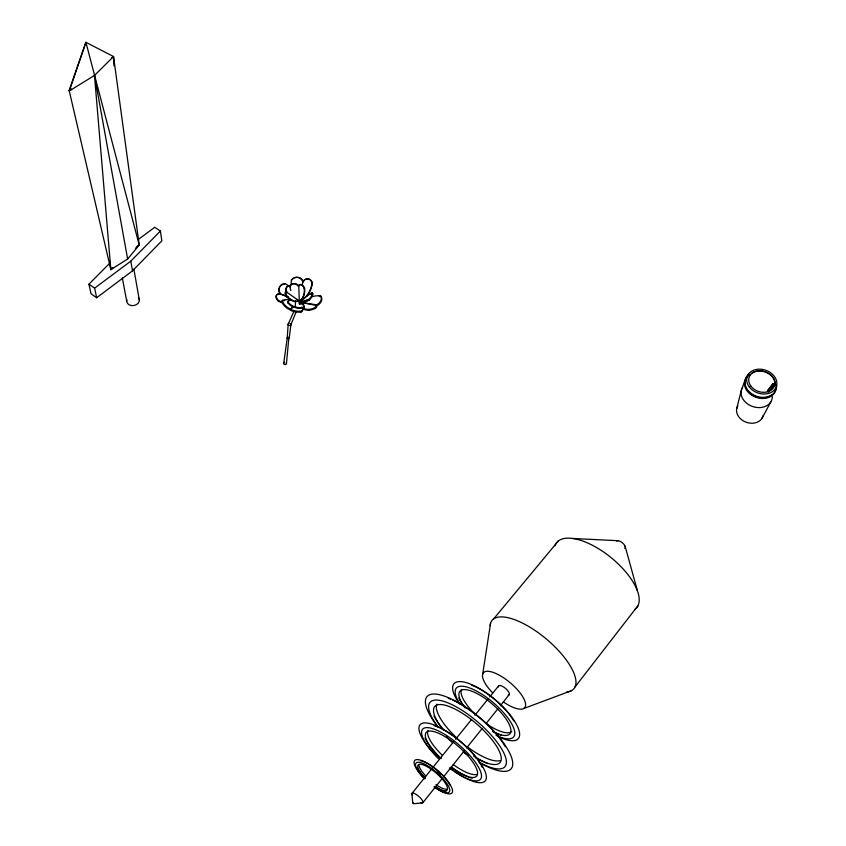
<?xml version="1.0" encoding="UTF-8"?>
<svg xmlns="http://www.w3.org/2000/svg" width="846" height="846" viewBox="0 0 846 846"><rect width="100%" height="100%" fill="white"/><g stroke="black" fill="none" stroke-linecap="round" stroke-linejoin="round"><path stroke-width="1.27" d="M295.635 300.436L295.222 307.447A5.034 1.47 36.1 0 1 291.584 306.125A5.034 1.47 36.1 0 1 287.83 302.815L288.063 302.117A19.183 5.954 18.8 0 1 290.675 299.495M290.918 324.621L289.237 338.136C288.549 340.018 285.916 337.554 288.169 337.184M287.238 338.083L288.148 324.251M286.445 363.611L288.898 337.364M283.727 363.241L287.249 337.861M482.706 674.082L490.553 623.333M302.17 285.493L302.91 281.676A6.567 5.235 -81.5 0 1 308.007 278.863A6.567 5.235 -81.5 0 1 312.079 283.029L312.417 283.082A24.946 23.244 -87.1 0 1 306.876 295.952M736.781 408.332L741.339 390.302L744.766 381.091M295.222 307.447A5.034 1.851 -0.7 0 0 299.748 308.356A5.034 1.851 -0.7 0 0 304.148 307.278L304.37 306.58A19.247 6.102 16.4 0 0 301.885 302.984M113.956 65.777L113.533 56.545L94.488 75.442L69.287 90.998L85.901 42.3L113.533 56.545L139.23 245.054L127.64 259.003L110.847 269.641L69.161 90.49L85.901 42.3L139.23 245.054L135.466 248.312M767.682 390.45L767.385 391.201L768.559 391.91L774.238 384.359L773.064 383.661L767.682 390.45L768.855 391.159M773.064 383.661L768.157 390.228M774.238 384.359L769.321 390.937M290.802 324.906L296.132 311.899M303.005 307.563A25.317 8.111 23.5 0 1 301.44 311.18L301.039 312.058A6.641 1.808 6.8 0 1 294.292 311.645A6.641 1.808 6.8 0 1 290.136 309.689A6.631 2.707 42.9 0 1 284.742 306.252A6.631 2.707 42.9 0 1 281.972 301.292L282.374 300.415A25.369 8.333 26 0 1 289.078 299.727M288.264 323.976L294.038 311.138M290.136 309.689L293.393 306.58M761.95 418.358L770.801 401.945M575.111 686.815L638.043 605.609M284.626 284.076L284.996 283.59A25.243 20.441 41.7 0 1 288.444 285.737M281.834 302.656A24.978 19.5 40.3 0 1 278.165 301.028L278.535 300.552A6.599 3.913 33 0 1 279.497 293.615L287.746 296.703M423.053 802.484L441.95 778.817M443.6 776.765L464.147 751.037M466.611 747.949L482.231 728.406M486.334 723.256L497.839 708.853M500.314 705.776L509.355 694.45M411.907 793.485L453.942 741.329M455.582 739.288L471.624 719.375M474.923 715.282L488.121 698.912M489.771 696.861L498.844 685.609M413.895 803.689L412.742 802.611L413.821 803.7L422.006 802.97M493.588 618.976L558.349 540.964M127.64 259.003L94.488 75.442L110.847 269.641L112.529 267.632M109.293 263.666L88.936 284.182L91.03 293.784L96.666 297.75L132.515 270.836L161.85 240.835L160.38 231.053L154.744 227.278L138.152 239.577M96.666 297.75L94.615 288.169L130.792 261.16L160.38 231.053M69.161 90.49L71.032 88.703M110.847 269.641L112.751 267.992M282.374 300.415A6.641 2.707 42.9 0 0 285.144 305.364A6.641 2.707 42.9 0 0 290.527 308.811L293.551 306.812M69.287 90.998L71.339 89.401M111.482 58.152L113.533 56.545M300.235 300.7A19.046 14.171 53.6 0 0 304.602 288.084A5.013 2.908 67.3 0 0 301.44 284.594A5.013 2.908 67.3 0 0 298.807 286.064L299.283 301.356M298.881 301.652A19.056 14.171 53.6 0 0 304.19 288.37L304.602 288.084M290.865 290.569A19.172 14.742 51.3 0 1 289.84 286.297L290.252 286.011A5.002 4.442 32.5 0 1 294.26 283.558A5.002 4.442 32.5 0 1 298.807 286.064M137.01 246.45L139.23 245.054M286.498 292.758L287.058 292.42A5.002 3.68 71.2 0 1 286.762 287.397A5.002 3.68 71.2 0 1 290.146 285.578L289.586 285.916A5.002 3.68 71.2 0 0 286.202 287.735A5.002 3.68 71.2 0 0 286.498 292.758A5.023 1.512 49.4 0 0 285.017 293.435A5.023 1.512 49.4 0 0 287.228 297.316A19.024 9.75 59.5 0 0 293.467 301.282M287.228 297.316L287.788 296.978A19.024 9.75 59.5 0 0 296.872 301.462M298.871 303.693A19.077 1.872 -39.2 0 0 302.17 302.297L308.864 299.421L299.399 302.308M299.547 304.338A19.077 1.872 -39.2 0 0 302.667 302.9L309.361 300.023A5.013 1.512 -53.9 0 0 312.375 295.857A5.013 1.512 -53.9 0 0 312.618 293.15L312.132 292.547A19.225 2.337 -41 0 0 300.573 301.292M301.546 302.572L315.791 305.321L316.816 304.846A6.588 4.293 -41.9 0 0 320.433 295.688A25.338 12.531 -27.4 0 0 311.857 296.692M523.611 708.546L571.41 690.717M303.428 301.842L309.329 300.076L308.843 299.473A5.013 1.512 -53.9 0 0 311.888 295.254A5.013 1.512 -53.9 0 0 312.132 292.547M572.721 538.479L618.193 540.721M301.514 302.466L316.816 304.846M304.676 280.058A6.567 5.224 -81.5 0 0 303.249 281.729L302.91 281.676A6.557 6.546 56.9 0 0 291.426 279.941A25.094 23.804 -87.3 0 0 291.172 284.013M291.426 279.941L291.775 279.994A6.557 6.546 56.9 0 1 293.488 278.366M279.497 293.615L287.873 296.957M298.278 300.245L287.058 292.42A5.023 1.512 49.4 0 0 285.567 293.097A5.023 1.512 49.4 0 0 287.788 296.978M88.936 284.182L94.615 288.169M302.17 302.297L302.667 302.9M301.239 307.278A25.073 11.717 -25.3 0 0 308.515 309.467L308.896 310.281A6.62 2.02 -11.3 0 0 315.251 308.409A6.62 2.02 -11.3 0 0 316.161 306.125A6.588 4.304 -41.9 0 0 321.205 301.504A6.588 4.304 -41.9 0 0 320.814 296.491L320.433 295.688M625.131 546.305L637.429 590.815M122.321 277.816L126.699 301.102M130.792 261.16L132.515 270.836M133.858 269.06L139.357 300.108M109.885 261.414L110.763 269.261M411.96 794.204L412.711 802.727M771.742 394.902A15.418 12.034 19 0 1 753.701 395.727A15.418 12.034 19 0 1 745.432 381.271M746.278 379.029A15.45 12.045 18.9 0 1 748.879 374.482M776.533 385.247A16.211 12.648 18.9 0 1 755.774 395.96A16.211 12.648 18.9 0 1 748.721 374.344M749.122 375.804A14.065 10.956 18.9 0 1 750.349 374.292M751.914 373.023A14.065 10.956 18.9 0 1 774.481 380.129M774.83 381.102A14.065 10.956 18.9 0 1 775.052 385.966M763.039 415.756A13.663 10.797 19.5 0 1 745.675 422.038A13.663 10.797 19.5 0 1 737.892 405.752M772.324 396.721A15.979 12.521 19.1 0 1 753.099 406.672A15.979 12.521 19.1 0 1 742.629 387.299M775.782 389.752A16.116 12.574 19 0 1 753.426 396.214A16.116 12.574 19 0 1 748.34 375.582M296.914 299.78A19.247 6.102 16.4 0 1 301.07 302.339M304.37 306.58A5.034 1.851 -0.7 0 1 299.981 307.658A5.034 1.851 -0.7 0 1 295.444 306.749A5.044 1.47 36.1 0 1 291.807 305.427A5.044 1.47 36.1 0 1 288.063 302.117M297.855 301.102A19.236 6.112 16.4 0 1 298.945 301.747M301.652 303.682A19.236 6.112 16.4 0 1 302.953 304.951M304.021 306.738A19.236 6.112 16.4 0 1 304.148 307.278M283.495 284.182A6.567 6.155 50 0 0 280.121 294.154L280.491 293.678A6.578 6.165 50 0 1 284.996 283.59M278.165 301.028A6.599 3.913 33 0 1 278.218 294.175M282.204 302.181A24.989 19.511 40.3 0 1 278.535 300.552M287.83 302.815A19.183 5.964 18.8 0 1 289.734 300.425M286.392 363.019A1.385 1.132 -3.1 0 1 285.017 364.552A1.385 1.132 -3.1 0 1 283.844 362.955M284.309 362.5A1.385 1.132 -3.1 0 1 284.626 362.363M290.696 323.775A1.406 1.132 -2.6 0 1 290.231 325.414A1.406 1.132 -2.6 0 1 288.253 324.927A1.406 1.132 -2.6 0 1 289.068 323.373M310.916 294.239A19.225 2.337 -41 0 1 311.793 293.657M305.533 279.466A6.567 5.224 -81.5 0 1 312.417 283.082M294.535 277.816A6.557 6.546 56.9 0 1 303.249 281.729M312.079 283.029A24.957 23.254 -87.1 0 1 300.647 301.113M289.84 286.297A5.002 4.442 32.5 0 1 293.858 283.844A5.002 4.442 32.5 0 1 298.395 286.35A5.013 2.908 67.3 0 1 301.039 284.88A5.013 2.908 67.3 0 1 304.19 288.37M290.485 287.429A19.162 14.742 51.3 0 1 290.252 286.011M281.972 301.292A25.369 8.344 26 0 1 282.786 300.965M283.727 300.721A25.369 8.344 26 0 1 284.795 300.552M301.44 311.18A6.641 1.798 6.8 0 1 290.77 309.16M302.604 308.441A25.317 8.122 23.5 0 1 301.039 312.058M308.896 310.281A25.063 11.728 -25.3 0 1 302.519 308.684M315.791 305.321A6.62 2.02 -11.3 0 1 314.871 307.595A6.62 2.02 -11.3 0 1 308.515 309.467M319.217 296.491A25.327 12.542 -27.4 0 1 320.814 296.491M299.304 300.954A19.024 9.75 59.5 0 1 298.553 301.239M298.744 301.292A19.024 9.75 59.5 0 1 297.993 301.578M295.402 301.747A19.024 9.75 59.5 0 1 294.45 301.567M490.13 625.67A53.309 20.431 39.9 0 1 548.145 640.538A53.309 20.431 39.9 0 1 566.556 692.039M424.481 778.849A22.017 6.535 41.1 0 1 421.054 762.722A22.017 6.535 41.1 0 1 448.369 785.934A22.017 6.535 41.1 0 1 433.892 786.843M424.142 778.214A24.724 7.36 41.1 0 1 420.303 760.089A24.724 7.36 41.1 0 1 450.992 786.156A24.724 7.36 41.1 0 1 434.696 787.182M498.41 686.899A6.927 2.485 40.2 0 1 505.464 688.348A6.927 2.485 40.2 0 1 508.182 695.126M412.372 795.187A7.223 2.041 41.2 0 1 414.752 793.601A7.223 2.041 41.2 0 1 422.122 800.02A7.223 2.041 41.2 0 1 421.001 802.695M448.264 698.352A49.311 16.254 40.6 0 1 450.421 699.145M452.695 700.097A49.311 16.254 40.6 0 1 505.326 746.743M500.102 760.628A42.977 14.16 40.6 0 1 466.886 746.5M457.559 738.674A42.977 14.16 40.6 0 1 436.896 704.115M434.083 725.614A38.229 12.056 40.8 0 1 482.252 767.385M476.89 774.439A33.322 10.501 40.8 0 1 453.234 764.551M442.109 755.129A33.322 10.501 40.8 0 1 427.939 730.479M554.944 545.755A51.574 22.631 39.1 0 1 609.998 556.731A51.574 22.631 39.1 0 1 635.018 609.289M492.795 692.98A27.03 9.687 40.2 0 1 490.659 671.661A27.03 9.687 40.2 0 1 524.531 700.255A27.03 9.687 40.2 0 1 503.328 701.884M616.554 540.996A5.594 2.57 38.7 0 1 622.857 543.206A5.594 2.57 38.7 0 1 624.782 548.472M425.337 778.51A19.183 5.7 41.1 0 1 422.376 764.594A19.183 5.7 41.1 0 1 446.085 784.411A19.183 5.7 41.1 0 1 434.675 786.325M445.916 791.56A21.552 6.408 41.1 0 1 435.574 786.6M425.284 778.034A21.552 6.408 41.1 0 1 417.501 767.819M437.794 726.629A55.445 18.21 40.7 0 1 444.467 696.142A55.445 18.21 40.7 0 1 508.932 751.534A55.445 18.21 40.7 0 1 479.693 762.637M467.827 754.907A55.445 18.21 40.7 0 1 463.777 751.861M437.953 726.809A49.375 16.148 40.7 0 1 446.445 702.275A49.375 16.148 40.7 0 1 502.767 750.91A49.375 16.148 40.7 0 1 479.005 762.246M468.219 755.499A49.375 16.148 40.7 0 1 463.248 751.84M452.716 742.925A49.375 16.148 40.7 0 1 446.582 736.887M439.56 759.158A42.987 13.504 40.8 0 1 428.562 723.277A42.987 13.504 40.8 0 1 483.373 767.946A42.987 13.504 40.8 0 1 454.545 771.362M452.631 770.008A42.987 13.504 40.8 0 1 450.707 768.58M438.302 758.354A38.271 11.992 40.9 0 1 431.746 728.353A38.271 11.992 40.9 0 1 479.946 770.008A38.271 11.992 40.9 0 1 449.363 767.925M443.41 730.098A43.03 14.075 40.7 0 1 448.158 706.135A43.03 14.075 40.7 0 1 498.326 749.239A43.03 14.075 40.7 0 1 475.399 757.582M488.005 763.695A48.328 15.863 40.7 0 1 473.781 756.155M443.727 729.961A48.328 15.863 40.7 0 1 438.017 722.579M437.329 721.575A48.328 15.863 40.7 0 1 433.977 715.959M439.931 757.847A33.364 10.448 40.9 0 1 433.85 731.589A33.364 10.448 40.9 0 1 475.896 767.29A33.364 10.448 40.9 0 1 451.045 767.29M472.163 778.235A37.467 11.77 40.8 0 1 469.773 777.474M468.525 777.009A37.467 11.77 40.8 0 1 451.436 766.994M441.358 758.555A37.467 11.77 40.8 0 1 424.956 737.828M420.748 760.755A21.996 6.557 41.1 0 1 437.012 769.945A21.996 6.557 41.1 0 1 450.125 785.236M447.312 789.138A19.172 5.711 41.1 0 1 435.954 784.728M425.781 776.068A19.172 5.711 41.1 0 1 419.013 765.524M437.53 771.52A19.172 5.711 41.1 0 1 440.322 774.09M471.687 685.207A37.605 12.944 40.4 0 1 513.712 720.834M511.724 731.42A32.772 11.284 40.4 0 1 486.09 723.425M475.092 714.225A32.772 11.284 40.4 0 1 461.567 689.437M458.12 701.799A42.279 14.519 40.5 0 1 469.805 683.854A42.279 14.519 40.5 0 1 516.504 724.462A42.279 14.519 40.5 0 1 498.083 736.549M460.034 704.136A37.647 12.891 40.5 0 1 470.323 688.189A37.647 12.891 40.5 0 1 511.893 724.165A37.647 12.891 40.5 0 1 496.042 735.301M465.152 708.06A32.814 11.231 40.5 0 1 470.556 690.759A32.814 11.231 40.5 0 1 508.192 722.389A32.814 11.231 40.5 0 1 493.546 731.906M501.361 735.386A36.843 12.648 40.5 0 1 492.414 731.177M464.211 706.664A36.843 12.648 40.5 0 1 458.754 697.982M138.427 297.676A6.356 4.981 -9.1 0 1 133.985 305.512A6.356 4.981 -9.1 0 1 126.879 299.791M750.984 386.252A13.367 10.416 18.9 0 0 773.582 387.627A13.367 10.416 18.9 0 0 760.723 370.844A13.367 10.416 18.9 0 0 750.984 386.252M749.323 387.003A15.44 12.024 18.9 0 0 775.422 388.578A15.44 12.024 18.9 0 0 760.554 369.205A15.44 12.024 18.9 0 0 749.323 387.003"/></g></svg>
